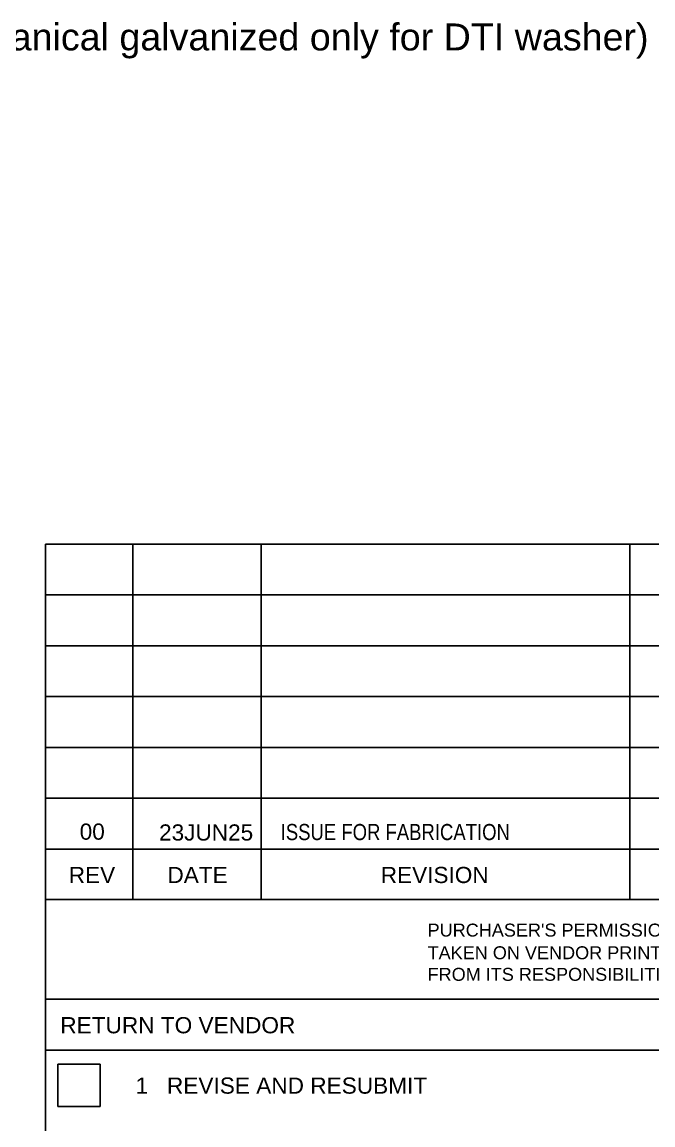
# Model space of a CAD drawing. Header units: millimetres. Extents: x -181 to 239, y -54 to 243.
# Drawn here: x 154.3 to 199, y 83.2 to 161.4 of the extents above; entities that cross this region are included whole.
import ezdxf

# ---------------------------------------------------------------- set-up
doc = ezdxf.new("R2010")
doc.units = ezdxf.units.MM
doc.styles.add('Arial', font='ARIAL.TTF', dxfattribs={"height": 0.2})
doc.styles.add('Arial Narrow', font='ARIALN.TTF', dxfattribs={"height": 0.2})

# ---------------------------------------------------------------- blocks, each defined once
blk = doc.blocks.new('Unknown-234525213-26953')
at = {"color": 6}
for s, height, style, p in [('00', 1.1461, 'Arial', (158.361, 103.435)), ('23JUN25', 1.1461, 'Arial', (163.99, 103.376)), ('ISSUE FOR FABRICATION', 1.14531, 'Arial Narrow', (172.612, 103.406))]:
    blk.add_text(s, height=height, dxfattribs=dict(at, style=style)).set_placement(p)
blk = doc.blocks.new('Unknown-234525213-26949')
at = {"color": 7, "linetype": 'Continuous', "style": 'Arial'}
blk.add_text('(Mechanical galvanized only for DTI washer)', height=1.91016, dxfattribs=at).set_placement((146.055, 159.394))
blk = doc.blocks.new('Unknown-234525213-26950')
at = {"color": 7, "linetype": 'Continuous'}
for p, q in [((155.938, -38.639), (155.938, 124.4)), ((155.938, 124.4), (223.809, 124.4)), ((162.124, 99.168), (162.124, 124.4)), ((171.235, 99.168), (171.235, 124.4)), ((197.376, 99.168), (197.376, 124.4)), ((155.938, 120.796), (223.809, 120.796)), ((155.938, 117.191), (223.809, 117.191)), ((155.938, 113.586), (223.809, 113.586)), ((155.938, 109.981), (223.809, 109.981)), ((155.938, 106.376), (223.809, 106.376)), ((155.938, 102.773), (223.809, 102.773)), ((155.938, 99.188), (223.788, 99.188)), ((155.938, 92.12), (223.809, 92.12)), ((155.938, 88.515), (223.809, 88.515)), ((156.818, 87.512), (159.822, 87.512)), ((156.818, 84.508), (156.818, 87.512)), ((159.822, 87.512), (159.822, 84.508)), ((159.822, 84.508), (156.818, 84.508))]:
    blk.add_line(p, q, dxfattribs=at)
at = {"color": 7, "linetype": 'Continuous', "style": 'Arial'}
for s, height, p in [('REV', 1.1461, (157.588, 100.362)), ('DATE', 1.1461, (164.585, 100.362)), ('REVISION', 1.1461, (179.71, 100.362)), ("PURCHASER'S PERMISSION TO PROCEED OR REVIEW", 0.91687, (183.029, 96.568)), ('TAKEN ON VENDOR PRINTS SHALL NOT RELIEVE VENDOR', 0.91687, (183.029, 94.963)), ('FROM ITS RESPONSIBILITIES UNDER PURCHASE ORDER.', 0.91687, (183.029, 93.431))]:
    blk.add_text(s, height=height, dxfattribs=at).set_placement(p)
at = {"color": 7, "linetype": 'Continuous', "style": 'Arial', "width": 1.000637}
for s, p in [('RETURN TO VENDOR', (156.987, 89.709)), ('1   REVISE AND RESUBMIT', (162.322, 85.428))]:
    blk.add_text(s, height=1.14754, dxfattribs=at).set_placement(p)

msp = doc.modelspace()

# ---------------------------------------------------------------- block references
for name in ['Unknown-234525213-26949', 'Unknown-234525213-26950', 'Unknown-234525213-26953']:
    msp.add_blockref(name, (0, 0))

doc.saveas('drawing.dxf')
